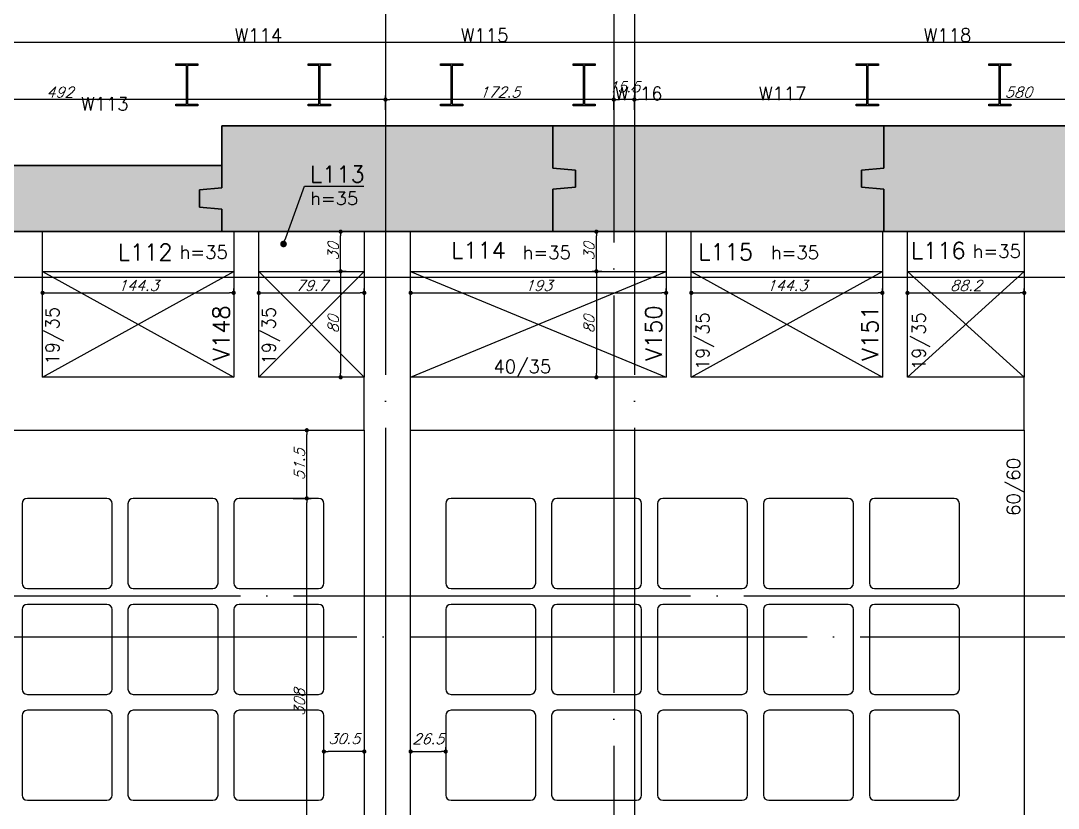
# Model space of a CAD drawing. Extents: x -4172 to 5482, y -2094 to 2406.
# Drawn here: x 1782 to 2566, y 1214 to 1809 of the extents above; entities that cross this region are included whole.
import ezdxf
from ezdxf import colors
from ezdxf.entities.mleader import LeaderData, LeaderLine
from ezdxf.enums import TextEntityAlignment as Align
from ezdxf.math import Vec2, Vec3

# ---------------------------------------------------------------- set-up
doc = ezdxf.new("R2010")
doc.units = 0
doc.header["$LTSCALE"] = 50
doc.header["$MEASUREMENT"] = 0
doc.linetypes.add('EIXO', pattern=[6.8, 6, -0.4, 0, -0.4])
doc.layers.get('0').update_dxf_attribs({"linetype": 'CONTINUOUS'})
doc.layers.get('DEFPOINTS').update_dxf_attribs({"linetype": 'CONTINUOUS'})
for name, color, linetype in [('251', 5, 'CONTINUOUS'), ('F-AUX-RED', 1, 'CONTINUOUS'), ('F-COTAS', 106, 'CONTINUOUS'), ('F-CUBETA', 1, 'CONTINUOUS'), ('F-EIXO', 12, 'EIXO'), ('F-LAJES', 3, 'CONTINUOUS'), ('F-LAJES-DIM', 2, 'CONTINUOUS'), ('F-LAJES-NOME', 4, 'CONTINUOUS'), ('F-PERFIL - W310x52', 4, 'CONTINUOUS'), ('F-PILARES-NOME', 170, 'CONTINUOUS'), ('F-SOLIDO-EST', 252, 'CONTINUOUS'), ('F-TEXTO', 6, 'CONTINUOUS'), ('F-VIGAS', 3, 'CONTINUOUS'), ('F-VIGAS-DIM', 2, 'CONTINUOUS'), ('F-VIGAS-NOME', 4, 'CONTINUOUS'), ('F-VÃO', 1, 'CONTINUOUS')]:
    doc.layers.add(name, color=color, linetype=linetype)
doc.styles.add('CP-TEXT-INCL', font='romans.shx', dxfattribs={"oblique": 20})
doc.styles.add('MCP', font='romans.shx')
doc.styles.add('ROMANS', font='romans.shx')
doc.styles.get("Standard").update_dxf_attribs({"font": 'ROMANS.SHX'})
doc.dimstyles.new('CP-COTAS-50', dxfattribs={"dimscale": 0.64, "dimtxt": 12.5, "dimasz": 5, "dimexe": 5, "dimexo": 5, "dimgap": 2.5, "dimtad": 1, "dimdec": 1, "dimdsep": 46, "dimtxsty": 'CP-TEXT-INCL', "dimblk1": 'DOT', "dimblk2": 'DOT', "dimsah": 1, "dimcen": 9, "dimclrd": 256, "dimclre": 256, "dimclrt": 256, "dimadec": 0, "dimazin": 0, "dimtfac": 1, "dimtdec": 1, "dimtmove": 2, "dimatfit": 3, "dimldrblk": 'DOT', "dimfxl": 0, "dimtolj": 1, "dimarcsym": 0})

# ---------------------------------------------------------------- blocks, each defined once
blk = doc.blocks.new('_VAONER063650636500869008690')
at = {"layer": '251', "color": 1}
for p, q in [((30, 34), (-30, 34)), ((-34, 30), (-34, -30)), ((34, -30), (34, 30)), ((-30, -34), (30, -34))]:
    blk.add_line(p, q, dxfattribs=at)
for centre, start, end in [((-30, 30), 90, 180), ((30, 30), 0, 90), ((-30, -30), 180, 270), ((30, -30), 270, 0)]:
    blk.add_arc(centre, 4, start, end, dxfattribs=at)
blk = doc.blocks.new('*U4')
at = {"layer": 'F-EIXO'}
blk.add_line((0, 0), (7197, 0), dxfattribs=at)
at = {"layer": 'F-TEXTO', "style": 'ROMANS'}
blk.add_attdef('EIXO', text='', height=17.5, dxfattribs=at).set_placement((-28.2072, 0), align=Align.MIDDLE_CENTER)
blk = doc.blocks.new('*U5')
at = {"layer": 'F-EIXO'}
blk.add_line((0, 0), (7285, 0), dxfattribs=at)
at = {"layer": 'F-TEXTO', "style": 'ROMANS'}
blk.add_attdef('EIXO', text='', height=17.5, dxfattribs=at).set_placement((-28.2072, 0), align=Align.MIDDLE_CENTER)
blk = doc.blocks.new('*U42')
at = {"layer": 'F-EIXO'}
blk.add_line((0, 0), (0, -3027.88), dxfattribs=at)
at = {"layer": 'F-TEXTO', "style": 'ROMANS'}
blk.add_attdef('EIXO', text='', height=17.5, rotation=360, dxfattribs=at).set_placement((0, 28.21), align=Align.MIDDLE_CENTER)
blk = doc.blocks.new('*U43')
at = {"layer": 'F-EIXO'}
blk.add_line((0, 0), (0, -3127.88), dxfattribs=at)
at = {"layer": 'F-TEXTO', "style": 'ROMANS'}
blk.add_attdef('EIXO', text='', height=17.5, rotation=360, dxfattribs=at).set_placement((0, 28.21), align=Align.MIDDLE_CENTER)
blk = doc.blocks.new('_DOT')
at = {"color": 0, "linetype": 'ByBlock'}
blk.add_line((-0.5, 0), (-1, 0), dxfattribs=at)
at = {"color": 0, "linetype": 'ByBlock', "const_width": 0.5}
blk.add_lwpolyline([(-0.25, 0, 1), (0.25, 0, 1)], format="xyb", close=True, dxfattribs=at)
blk = doc.blocks.new('*D82')
at = {"layer": 'DEFPOINTS', "color": 0, "linetype": 'Continuous', "transparency": 16777216}
for p in [(3249.5, 1792.61), (3249.5, 1664.5), (-3540, 1430.2)]:
    blk.add_point(p, dxfattribs=at)
at = {"layer": 'F-COTAS', "linetype": 'Continuous', "lineweight": -2, "transparency": 16777216}
for p, q in [((-3540, 1433.4), (-3540, 1795.81)), ((3249.5, 1667.7), (3249.5, 1795.81)), ((-3536.8, 1792.61), (3246.3, 1792.61))]:
    blk.add_line(p, q, dxfattribs=at)
at = {"layer": 'F-COTAS', "linetype": 'Continuous', "lineweight": -2, "transparency": 16777216, "xscale": 3.2, "yscale": 3.2, "zscale": 3.2, "rotation": 180}
blk.add_blockref('_DOT', (-3540, 1792.61), dxfattribs=at)
at = {"layer": 'F-COTAS', "linetype": 'Continuous', "lineweight": -2, "transparency": 16777216, "xscale": 3.2, "yscale": 3.2, "zscale": 3.2}
blk.add_blockref('_DOT', (3249.5, 1792.61), dxfattribs=at)
at = {"layer": 'F-COTAS', "linetype": 'Continuous', "transparency": 16777216, "insert": (-145.25, 1798.21), "char_height": 8, "attachment_point": 5, "style": 'CP-TEXT-INCL'}
blk.add_mtext('\\A1;6789.5', dxfattribs=at)
blk = doc.blocks.new('*D84')
at = {"layer": 'DEFPOINTS', "color": 0, "linetype": 'Continuous', "transparency": 16777216}
for p in [(2245.5, 1749.22), (2245.5, 1738.26), (2825.5, 1727)]:
    blk.add_point(p, dxfattribs=at)
at = {"layer": 'F-COTAS', "linetype": 'Continuous', "lineweight": -2, "transparency": 16777216}
for p, q in [((2245.5, 1741.46), (2245.5, 1752.42)), ((2822.3, 1749.22), (2248.7, 1749.22)), ((2825.5, 1730.2), (2825.5, 1752.42))]:
    blk.add_line(p, q, dxfattribs=at)
at = {"layer": 'F-COTAS', "linetype": 'Continuous', "lineweight": -2, "transparency": 16777216, "xscale": 3.2, "yscale": 3.2, "zscale": 3.2, "rotation": 180}
blk.add_blockref('_DOT', (2245.5, 1749.22), dxfattribs=at)
at = {"layer": 'F-COTAS', "linetype": 'Continuous', "lineweight": -2, "transparency": 16777216, "xscale": 3.2, "yscale": 3.2, "zscale": 3.2}
blk.add_blockref('_DOT', (2825.5, 1749.22), dxfattribs=at)
at = {"layer": 'F-COTAS', "linetype": 'Continuous', "transparency": 16777216, "insert": (2535.5, 1754.82), "char_height": 8, "attachment_point": 5, "style": 'CP-TEXT-INCL'}
blk.add_mtext('\\A1;580', dxfattribs=at)
blk = doc.blocks.new('*D85')
at = {"layer": 'DEFPOINTS', "color": 0, "linetype": 'Continuous', "transparency": 16777216}
for p in [(2230, 1749.22), (2230, 1738.26), (2245.5, 1738.26)]:
    blk.add_point(p, dxfattribs=at)
at = {"layer": 'F-COTAS', "linetype": 'Continuous', "lineweight": -2, "transparency": 16777216}
for p, q in [((2230, 1741.46), (2230, 1752.42)), ((2242.3, 1749.22), (2233.2, 1749.22)), ((2245.5, 1741.46), (2245.5, 1752.42))]:
    blk.add_line(p, q, dxfattribs=at)
at = {"layer": 'F-COTAS', "linetype": 'Continuous', "lineweight": -2, "transparency": 16777216, "xscale": 3.2, "yscale": 3.2, "zscale": 3.2, "rotation": 180}
blk.add_blockref('_DOT', (2230, 1749.22), dxfattribs=at)
at = {"layer": 'F-COTAS', "linetype": 'Continuous', "lineweight": -2, "transparency": 16777216, "xscale": 3.2, "yscale": 3.2, "zscale": 3.2}
blk.add_blockref('_DOT', (2245.5, 1749.22), dxfattribs=at)
at = {"layer": 'F-COTAS', "linetype": 'Continuous', "transparency": 16777216, "insert": (2237.75, 1758.82), "char_height": 8, "attachment_point": 5, "style": 'CP-TEXT-INCL'}
blk.add_mtext('\\A1;15.5', dxfattribs=at)
blk = doc.blocks.new('*D86')
at = {"layer": 'DEFPOINTS', "color": 0, "linetype": 'Continuous', "transparency": 16777216}
for p in [(2057.5, 1749.22), (2057.5, 1738.26), (2230, 1738.26)]:
    blk.add_point(p, dxfattribs=at)
at = {"layer": 'F-COTAS', "linetype": 'Continuous', "lineweight": -2, "transparency": 16777216}
for p, q in [((2057.5, 1741.46), (2057.5, 1752.42)), ((2226.8, 1749.22), (2060.7, 1749.22)), ((2230, 1741.46), (2230, 1752.42))]:
    blk.add_line(p, q, dxfattribs=at)
at = {"layer": 'F-COTAS', "linetype": 'Continuous', "lineweight": -2, "transparency": 16777216, "xscale": 3.2, "yscale": 3.2, "zscale": 3.2, "rotation": 180}
blk.add_blockref('_DOT', (2057.5, 1749.22), dxfattribs=at)
at = {"layer": 'F-COTAS', "linetype": 'Continuous', "lineweight": -2, "transparency": 16777216, "xscale": 3.2, "yscale": 3.2, "zscale": 3.2}
blk.add_blockref('_DOT', (2230, 1749.22), dxfattribs=at)
at = {"layer": 'F-COTAS', "linetype": 'Continuous', "transparency": 16777216, "insert": (2143.75, 1754.82), "char_height": 8, "attachment_point": 5, "style": 'CP-TEXT-INCL'}
blk.add_mtext('\\A1;172.5', dxfattribs=at)
blk = doc.blocks.new('*D87')
at = {"layer": 'DEFPOINTS', "color": 0, "linetype": 'Continuous', "transparency": 16777216}
for p in [(1565.5, 1749.22), (1565.5, 1747.49), (2057.5, 1738.26)]:
    blk.add_point(p, dxfattribs=at)
at = {"layer": 'F-COTAS', "linetype": 'Continuous', "lineweight": -2, "transparency": 16777216}
for p, q in [((1565.5, 1750.69), (1565.5, 1752.42)), ((2054.3, 1749.22), (1568.7, 1749.22)), ((2057.5, 1741.46), (2057.5, 1752.42))]:
    blk.add_line(p, q, dxfattribs=at)
at = {"layer": 'F-COTAS', "linetype": 'Continuous', "lineweight": -2, "transparency": 16777216, "xscale": 3.2, "yscale": 3.2, "zscale": 3.2, "rotation": 180}
blk.add_blockref('_DOT', (1565.5, 1749.22), dxfattribs=at)
at = {"layer": 'F-COTAS', "linetype": 'Continuous', "lineweight": -2, "transparency": 16777216, "xscale": 3.2, "yscale": 3.2, "zscale": 3.2}
blk.add_blockref('_DOT', (2057.5, 1749.22), dxfattribs=at)
at = {"layer": 'F-COTAS', "linetype": 'Continuous', "transparency": 16777216, "insert": (1811.5, 1754.82), "char_height": 8, "attachment_point": 5, "style": 'CP-TEXT-INCL'}
blk.add_mtext('\\A1;492', dxfattribs=at)
blk = doc.blocks.new('*D263')
at = {"layer": 'DEFPOINTS', "color": 0, "linetype": 'Continuous', "transparency": 16777216}
for p in [(1977.36, 1499.5), (1998.06, 1499.5), (1987.85, 1448)]:
    blk.add_point(p, dxfattribs=at)
at = {"layer": 'F-COTAS', "linetype": 'Continuous', "lineweight": -2, "transparency": 16777216}
for p, q in [((1980.56, 1499.5), (2001.26, 1499.5)), ((1998.06, 1451.2), (1998.06, 1496.3)), ((1991.05, 1448), (2001.26, 1448))]:
    blk.add_line(p, q, dxfattribs=at)
at = {"layer": 'F-COTAS', "linetype": 'Continuous', "lineweight": -2, "transparency": 16777216, "xscale": 3.2, "yscale": 3.2, "zscale": 3.2}
for p, rotation in [((1998.06, 1499.5), 90), ((1998.06, 1448), 270)]:
    blk.add_blockref('_DOT', p, dxfattribs=dict(at, rotation=rotation))
at = {"layer": 'F-COTAS', "linetype": 'Continuous', "transparency": 16777216, "insert": (1992.46, 1473.75), "char_height": 8, "attachment_point": 5, "rotation": 90, "style": 'CP-TEXT-INCL'}
blk.add_mtext('\\A1;51.5', dxfattribs=at)
blk = doc.blocks.new('*D268')
at = {"layer": 'DEFPOINTS', "color": 0, "linetype": 'Continuous', "transparency": 16777216}
for p in [(2216.81, 1619.5), (2216.81, 1539.5), (2216.81, 1539.5)]:
    blk.add_point(p, dxfattribs=at)
at = {"layer": 'F-COTAS', "linetype": 'Continuous', "lineweight": -2, "transparency": 16777216}
blk.add_line((2216.81, 1616.3), (2216.81, 1542.7), dxfattribs=at)
at = {"layer": 'F-COTAS', "linetype": 'Continuous', "lineweight": -2, "transparency": 16777216, "xscale": 3.2, "yscale": 3.2, "zscale": 3.2}
for p, rotation in [((2216.81, 1619.5), 90), ((2216.81, 1539.5), 270)]:
    blk.add_blockref('_DOT', p, dxfattribs=dict(at, rotation=rotation))
at = {"layer": 'F-COTAS', "linetype": 'Continuous', "transparency": 16777216, "insert": (2211.21, 1579.5), "char_height": 8, "attachment_point": 5, "rotation": 90, "style": 'CP-TEXT-INCL'}
blk.add_mtext('\\A1;80', dxfattribs=at)
blk = doc.blocks.new('*D269')
at = {"layer": 'DEFPOINTS', "color": 0, "linetype": 'Continuous', "transparency": 16777216}
for p in [(2216.81, 1649.5), (2224.16, 1649.5), (2224.16, 1619.5)]:
    blk.add_point(p, dxfattribs=at)
at = {"layer": 'F-COTAS', "linetype": 'Continuous', "lineweight": -2, "transparency": 16777216}
for p, q in [((2220.96, 1649.5), (2213.61, 1649.5)), ((2216.81, 1622.7), (2216.81, 1646.3)), ((2220.96, 1619.5), (2213.61, 1619.5))]:
    blk.add_line(p, q, dxfattribs=at)
at = {"layer": 'F-COTAS', "linetype": 'Continuous', "lineweight": -2, "transparency": 16777216, "xscale": 3.2, "yscale": 3.2, "zscale": 3.2}
for p, rotation in [((2216.81, 1649.5), 90), ((2216.81, 1619.5), 270)]:
    blk.add_blockref('_DOT', p, dxfattribs=dict(at, rotation=rotation))
at = {"layer": 'F-COTAS', "linetype": 'Continuous', "transparency": 16777216, "insert": (2211.21, 1634.5), "char_height": 8, "attachment_point": 5, "rotation": 90, "style": 'CP-TEXT-INCL'}
blk.add_mtext('\\A1;30', dxfattribs=at)
blk = doc.blocks.new('*D270')
at = {"layer": 'DEFPOINTS', "color": 0, "linetype": 'Continuous', "transparency": 16777216}
for p in [(2023.62, 1619.5), (2023.62, 1539.5), (2023.62, 1539.5)]:
    blk.add_point(p, dxfattribs=at)
at = {"layer": 'F-COTAS', "linetype": 'Continuous', "lineweight": -2, "transparency": 16777216}
blk.add_line((2023.62, 1616.3), (2023.62, 1542.7), dxfattribs=at)
at = {"layer": 'F-COTAS', "linetype": 'Continuous', "lineweight": -2, "transparency": 16777216, "xscale": 3.2, "yscale": 3.2, "zscale": 3.2}
for p, rotation in [((2023.62, 1619.5), 90), ((2023.62, 1539.5), 270)]:
    blk.add_blockref('_DOT', p, dxfattribs=dict(at, rotation=rotation))
at = {"layer": 'F-COTAS', "linetype": 'Continuous', "transparency": 16777216, "insert": (2018.02, 1579.5), "char_height": 8, "attachment_point": 5, "rotation": 90, "style": 'CP-TEXT-INCL'}
blk.add_mtext('\\A1;80', dxfattribs=at)
blk = doc.blocks.new('*D271')
at = {"layer": 'DEFPOINTS', "color": 0, "linetype": 'Continuous', "transparency": 16777216}
for p in [(2023.62, 1649.5), (2030.96, 1649.5), (2030.96, 1619.5)]:
    blk.add_point(p, dxfattribs=at)
at = {"layer": 'F-COTAS', "linetype": 'Continuous', "lineweight": -2, "transparency": 16777216}
for p, q in [((2027.76, 1649.5), (2020.42, 1649.5)), ((2023.62, 1622.7), (2023.62, 1646.3)), ((2027.76, 1619.5), (2020.42, 1619.5))]:
    blk.add_line(p, q, dxfattribs=at)
at = {"layer": 'F-COTAS', "linetype": 'Continuous', "lineweight": -2, "transparency": 16777216, "xscale": 3.2, "yscale": 3.2, "zscale": 3.2}
for p, rotation in [((2023.62, 1649.5), 90), ((2023.62, 1619.5), 270)]:
    blk.add_blockref('_DOT', p, dxfattribs=dict(at, rotation=rotation))
at = {"layer": 'F-COTAS', "linetype": 'Continuous', "transparency": 16777216, "insert": (2018.02, 1634.5), "char_height": 8, "attachment_point": 5, "rotation": 90, "style": 'CP-TEXT-INCL'}
blk.add_mtext('\\A1;30', dxfattribs=at)
blk = doc.blocks.new('*D274')
at = {"layer": 'DEFPOINTS', "color": 0, "linetype": 'Continuous', "transparency": 16777216}
for p in [(2103, 1256.81), (2076.5, 1253.5), (2103, 1253.5)]:
    blk.add_point(p, dxfattribs=at)
at = {"layer": 'F-COTAS', "linetype": 'Continuous', "lineweight": -2, "transparency": 16777216}
for p, q in [((2076.5, 1256.7), (2076.5, 1260.01)), ((2079.7, 1256.81), (2099.8, 1256.81)), ((2103, 1256.7), (2103, 1260.01))]:
    blk.add_line(p, q, dxfattribs=at)
at = {"layer": 'F-COTAS', "linetype": 'Continuous', "lineweight": -2, "transparency": 16777216, "xscale": 3.2, "yscale": 3.2, "zscale": 3.2, "rotation": 180}
blk.add_blockref('_DOT', (2076.5, 1256.81), dxfattribs=at)
at = {"layer": 'F-COTAS', "linetype": 'Continuous', "lineweight": -2, "transparency": 16777216, "xscale": 3.2, "yscale": 3.2, "zscale": 3.2}
blk.add_blockref('_DOT', (2103, 1256.81), dxfattribs=at)
at = {"layer": 'F-COTAS', "linetype": 'Continuous', "transparency": 16777216, "insert": (2089.75, 1266.41), "char_height": 8, "attachment_point": 5, "style": 'CP-TEXT-INCL'}
blk.add_mtext('\\A1;26.5', dxfattribs=at)
blk = doc.blocks.new('*D275')
at = {"layer": 'DEFPOINTS', "color": 0, "linetype": 'Continuous', "transparency": 16777216}
for p in [(2011, 1256.81), (2011, 1256.81), (2041.5, 1256.81)]:
    blk.add_point(p, dxfattribs=at)
at = {"layer": 'F-COTAS', "linetype": 'Continuous', "lineweight": -2, "transparency": 16777216}
blk.add_line((2038.3, 1256.81), (2014.2, 1256.81), dxfattribs=at)
at = {"layer": 'F-COTAS', "linetype": 'Continuous', "lineweight": -2, "transparency": 16777216, "xscale": 3.2, "yscale": 3.2, "zscale": 3.2, "rotation": 180}
blk.add_blockref('_DOT', (2011, 1256.81), dxfattribs=at)
at = {"layer": 'F-COTAS', "linetype": 'Continuous', "lineweight": -2, "transparency": 16777216, "xscale": 3.2, "yscale": 3.2, "zscale": 3.2}
blk.add_blockref('_DOT', (2041.5, 1256.81), dxfattribs=at)
at = {"layer": 'F-COTAS', "linetype": 'Continuous', "transparency": 16777216, "insert": (2026.25, 1266.54), "char_height": 8, "attachment_point": 5, "style": 'CP-TEXT-INCL'}
blk.add_mtext('\\A1;30.5', dxfattribs=at)
blk = doc.blocks.new('*D280')
at = {"layer": 'DEFPOINTS', "color": 0, "linetype": 'Continuous', "transparency": 16777216}
for p in [(1984.56, 1448), (1998.06, 1448), (1984.56, 1140)]:
    blk.add_point(p, dxfattribs=at)
at = {"layer": 'F-COTAS', "linetype": 'Continuous', "lineweight": -2, "transparency": 16777216}
for p, q in [((1987.76, 1448), (2001.26, 1448)), ((1998.06, 1143.2), (1998.06, 1444.8)), ((1987.76, 1140), (2001.26, 1140))]:
    blk.add_line(p, q, dxfattribs=at)
at = {"layer": 'F-COTAS', "linetype": 'Continuous', "lineweight": -2, "transparency": 16777216, "xscale": 3.2, "yscale": 3.2, "zscale": 3.2}
for p, rotation in [((1998.06, 1448), 90), ((1998.06, 1140), 270)]:
    blk.add_blockref('_DOT', p, dxfattribs=dict(at, rotation=rotation))
at = {"layer": 'F-COTAS', "linetype": 'Continuous', "transparency": 16777216, "insert": (1992.46, 1294), "char_height": 8, "attachment_point": 5, "rotation": 90, "style": 'CP-TEXT-INCL'}
blk.add_mtext('\\A1;308', dxfattribs=at)
blk = doc.blocks.new('*D288')
at = {"layer": 'DEFPOINTS', "color": 0, "linetype": 'Continuous', "transparency": 16777216}
for p in [(1942.83, 1603.24), (1942.83, 1599.22), (1798.5, 1594.5)]:
    blk.add_point(p, dxfattribs=at)
at = {"layer": 'F-COTAS', "linetype": 'Continuous', "lineweight": -2, "transparency": 16777216}
for p, q in [((1798.5, 1597.7), (1798.5, 1606.44)), ((1801.7, 1603.24), (1939.63, 1603.24)), ((1942.83, 1602.42), (1942.83, 1606.44))]:
    blk.add_line(p, q, dxfattribs=at)
at = {"layer": 'F-COTAS', "linetype": 'Continuous', "lineweight": -2, "transparency": 16777216, "xscale": 3.2, "yscale": 3.2, "zscale": 3.2, "rotation": 180}
blk.add_blockref('_DOT', (1798.5, 1603.24), dxfattribs=at)
at = {"layer": 'F-COTAS', "linetype": 'Continuous', "lineweight": -2, "transparency": 16777216, "xscale": 3.2, "yscale": 3.2, "zscale": 3.2}
blk.add_blockref('_DOT', (1942.83, 1603.24), dxfattribs=at)
at = {"layer": 'F-COTAS', "linetype": 'Continuous', "transparency": 16777216, "insert": (1870.66, 1608.84), "char_height": 8, "attachment_point": 5, "style": 'CP-TEXT-INCL'}
blk.add_mtext('\\A1;144.3', dxfattribs=at)
blk = doc.blocks.new('*D289')
at = {"layer": 'DEFPOINTS', "color": 0, "linetype": 'Continuous', "transparency": 16777216}
for p in [(2041.5, 1603.24), (2041.5, 1599.22), (1961.83, 1594.5)]:
    blk.add_point(p, dxfattribs=at)
at = {"layer": 'F-COTAS', "linetype": 'Continuous', "lineweight": -2, "transparency": 16777216}
for p, q in [((1961.83, 1597.7), (1961.83, 1606.44)), ((1965.03, 1603.24), (2038.3, 1603.24)), ((2041.5, 1602.42), (2041.5, 1606.44))]:
    blk.add_line(p, q, dxfattribs=at)
at = {"layer": 'F-COTAS', "linetype": 'Continuous', "lineweight": -2, "transparency": 16777216, "xscale": 3.2, "yscale": 3.2, "zscale": 3.2, "rotation": 180}
blk.add_blockref('_DOT', (1961.83, 1603.24), dxfattribs=at)
at = {"layer": 'F-COTAS', "linetype": 'Continuous', "lineweight": -2, "transparency": 16777216, "xscale": 3.2, "yscale": 3.2, "zscale": 3.2}
blk.add_blockref('_DOT', (2041.5, 1603.24), dxfattribs=at)
at = {"layer": 'F-COTAS', "linetype": 'Continuous', "transparency": 16777216, "insert": (2001.66, 1608.84), "char_height": 8, "attachment_point": 5, "style": 'CP-TEXT-INCL'}
blk.add_mtext('\\A1;79.7', dxfattribs=at)
blk = doc.blocks.new('*D290')
at = {"layer": 'DEFPOINTS', "color": 0, "linetype": 'Continuous', "transparency": 16777216}
for p in [(2269.49, 1603.24), (2269.49, 1599.22), (2076.5, 1594.5)]:
    blk.add_point(p, dxfattribs=at)
at = {"layer": 'F-COTAS', "linetype": 'Continuous', "lineweight": -2, "transparency": 16777216}
for p, q in [((2076.5, 1597.7), (2076.5, 1606.44)), ((2079.7, 1603.24), (2266.29, 1603.24)), ((2269.49, 1602.42), (2269.49, 1606.44))]:
    blk.add_line(p, q, dxfattribs=at)
at = {"layer": 'F-COTAS', "linetype": 'Continuous', "lineweight": -2, "transparency": 16777216, "xscale": 3.2, "yscale": 3.2, "zscale": 3.2, "rotation": 180}
blk.add_blockref('_DOT', (2076.5, 1603.24), dxfattribs=at)
at = {"layer": 'F-COTAS', "linetype": 'Continuous', "lineweight": -2, "transparency": 16777216, "xscale": 3.2, "yscale": 3.2, "zscale": 3.2}
blk.add_blockref('_DOT', (2269.49, 1603.24), dxfattribs=at)
at = {"layer": 'F-COTAS', "linetype": 'Continuous', "transparency": 16777216, "insert": (2173, 1608.84), "char_height": 8, "attachment_point": 5, "style": 'CP-TEXT-INCL'}
blk.add_mtext('\\A1;193', dxfattribs=at)
blk = doc.blocks.new('*D291')
at = {"layer": 'DEFPOINTS', "color": 0, "linetype": 'Continuous', "transparency": 16777216}
for p in [(2432.82, 1603.24), (2432.82, 1599.22), (2288.49, 1594.5)]:
    blk.add_point(p, dxfattribs=at)
at = {"layer": 'F-COTAS', "linetype": 'Continuous', "lineweight": -2, "transparency": 16777216}
for p, q in [((2288.49, 1597.7), (2288.49, 1606.44)), ((2291.69, 1603.24), (2429.62, 1603.24)), ((2432.82, 1602.42), (2432.82, 1606.44))]:
    blk.add_line(p, q, dxfattribs=at)
at = {"layer": 'F-COTAS', "linetype": 'Continuous', "lineweight": -2, "transparency": 16777216, "xscale": 3.2, "yscale": 3.2, "zscale": 3.2, "rotation": 180}
blk.add_blockref('_DOT', (2288.49, 1603.24), dxfattribs=at)
at = {"layer": 'F-COTAS', "linetype": 'Continuous', "lineweight": -2, "transparency": 16777216, "xscale": 3.2, "yscale": 3.2, "zscale": 3.2}
blk.add_blockref('_DOT', (2432.82, 1603.24), dxfattribs=at)
at = {"layer": 'F-COTAS', "linetype": 'Continuous', "transparency": 16777216, "insert": (2360.66, 1608.84), "char_height": 8, "attachment_point": 5, "style": 'CP-TEXT-INCL'}
blk.add_mtext('\\A1;144.3', dxfattribs=at)
blk = doc.blocks.new('*D292')
at = {"layer": 'DEFPOINTS', "color": 0, "linetype": 'Continuous', "transparency": 16777216}
for p in [(2540, 1603.24), (2540, 1599.22), (2451.82, 1594.5)]:
    blk.add_point(p, dxfattribs=at)
at = {"layer": 'F-COTAS', "linetype": 'Continuous', "lineweight": -2, "transparency": 16777216}
for p, q in [((2451.82, 1597.7), (2451.82, 1606.44)), ((2455.02, 1603.24), (2536.8, 1603.24)), ((2540, 1602.42), (2540, 1606.44))]:
    blk.add_line(p, q, dxfattribs=at)
at = {"layer": 'F-COTAS', "linetype": 'Continuous', "lineweight": -2, "transparency": 16777216, "xscale": 3.2, "yscale": 3.2, "zscale": 3.2, "rotation": 180}
blk.add_blockref('_DOT', (2451.82, 1603.24), dxfattribs=at)
at = {"layer": 'F-COTAS', "linetype": 'Continuous', "lineweight": -2, "transparency": 16777216, "xscale": 3.2, "yscale": 3.2, "zscale": 3.2}
blk.add_blockref('_DOT', (2540, 1603.24), dxfattribs=at)
at = {"layer": 'F-COTAS', "linetype": 'Continuous', "transparency": 16777216, "insert": (2495.91, 1608.84), "char_height": 8, "attachment_point": 5, "style": 'CP-TEXT-INCL'}
blk.add_mtext('\\A1;88.2', dxfattribs=at)
blk = doc.blocks.new('A$C44D756D9')
at = {"layer": 'F-PERFIL - W310x52'}
for points in [[(5224.15, 286.8), (5240.85, 286.8), (5240.85, 285.48), (5232.88, 285.48), (5232.88, 256.32), (5240.85, 256.32), (5240.85, 255), (5224.15, 255), (5224.15, 256.32), (5232.12, 256.32), (5232.12, 285.48), (5224.15, 285.48)], [(5340.85, 255), (5324.15, 255), (5324.15, 256.32), (5332.12, 256.32), (5332.12, 285.48), (5324.15, 285.48), (5324.15, 286.8), (5340.85, 286.8), (5340.85, 285.48), (5332.88, 285.48), (5332.88, 256.32), (5340.85, 256.32)], [(5424.15, 255), (5424.15, 256.32), (5432.12, 256.32), (5432.12, 285.48), (5424.15, 285.48), (5424.15, 286.8), (5440.85, 286.8), (5440.85, 285.48), (5432.88, 285.48), (5432.88, 256.32), (5440.85, 256.32), (5440.85, 255)], [(5540.85, 286.8), (5540.85, 285.48), (5532.88, 285.48), (5532.88, 256.32), (5540.85, 256.32), (5540.85, 255), (5524.15, 255), (5524.15, 256.32), (5532.12, 256.32), (5532.12, 285.48), (5524.15, 285.48), (5524.15, 286.8)], [(5754.85, 286.8), (5754.85, 285.48), (5746.88, 285.48), (5746.88, 256.32), (5754.85, 256.32), (5754.85, 255), (5738.15, 255), (5738.15, 256.32), (5746.12, 256.32), (5746.12, 285.48), (5738.15, 285.48), (5738.15, 286.8)], [(5838.15, 255), (5838.15, 256.32), (5846.12, 256.32), (5846.12, 285.48), (5838.15, 285.48), (5838.15, 286.8), (5854.85, 286.8), (5854.85, 285.48), (5846.88, 285.48), (5846.88, 256.32), (5854.85, 256.32), (5854.85, 255)]]:
    blk.add_lwpolyline(points, close=True, dxfattribs=at)
at = {"layer": 'F-PILARES-NOME'}
for s, p in [('W114', (5268.51, 303.4)), ('W115', (5439.36, 303.4)), ('W118', (5789.03, 303.4)), ('W116', (5555.81, 259.27)), ('W117', (5664.53, 259.27)), ('W113', (5152.44, 251.46))]:
    blk.add_text(s, height=10, dxfattribs=at).set_placement(p)

msp = doc.modelspace()

# ---------------------------------------------------------------- hatches: boundary and pattern name
at = {"layer": 'F-SOLIDO-EST'}
h = msp.add_hatch(color=256, dxfattribs=at)
h.dxf.hatch_style = 1
h.paths.add_polyline_path([(2184, 1681.5), (2201, 1683), (2201, 1696), (2184, 1697.5), (2184, 1729.5), (1934, 1729.5), (1934, 1682.5), (1917, 1681), (1917, 1668), (1934, 1666.5), (1934, 1649.5), (2184, 1649.5)])
h = msp.add_hatch(color=256, dxfattribs=at)
h.dxf.hatch_style = 1
h.paths.add_polyline_path([(2417, 1696), (2434, 1697.5), (2434, 1729.5), (2184, 1729.5), (2184, 1697.5), (2201, 1696), (2201, 1683), (2184, 1681.5), (2184, 1649.5), (2434, 1649.5), (2434, 1681.5), (2417, 1683)])
h = msp.add_hatch(color=256, dxfattribs=at)
h.dxf.hatch_style = 1
h.paths.add_polyline_path([(2695, 1729.5), (2434, 1729.5), (2434, 1697.5), (2417, 1696), (2417, 1683), (2434, 1681.5), (2434, 1649.5), (2695, 1649.5), (2695, 1666.5), (2712, 1668), (2712, 1681), (2695, 1682.5), (2695, 1699.5)])
h = msp.add_hatch(color=256, dxfattribs=at)
h.dxf.hatch_style = 1
h.paths.add_polyline_path([(1917, 1681), (1934, 1682.5), (1934, 1699.5), (1666, 1699.5), (1666, 1682.5), (1683, 1681), (1683, 1668), (1666, 1666.5), (1666, 1649.5), (1934, 1649.5), (1934, 1666.5), (1917, 1668)])

# ---------------------------------------------------------------- linework, layer by layer
at = {"layer": 'F-EIXO'}
msp.add_line((-3621.135, 1615), (3550.572, 1615), dxfattribs=at)
at = {"layer": 'F-LAJES'}
for p, q in [((1798.39, 1619.5), (1942.827, 1619.5)), ((1961.827, 1619.5), (2041.5, 1619.5)), ((2076.5, 1619.5), (2269.49, 1619.5)), ((2288.49, 1619.5), (2432.822, 1619.5)), ((2451.822, 1619.5), (2540, 1619.5))]:
    msp.add_line(p, q, dxfattribs=at)
at = {"layer": 'F-VIGAS'}
for p, q in [((2184, 1729.5), (1934, 1729.5)), ((1934, 1729.5), (1934, 1682.5)), ((1934, 1682.5), (1934, 1729.5)), ((1934, 1729.5), (2184, 1729.5)), ((2184, 1697.5), (2184, 1729.5)), ((2184, 1729.5), (2184, 1697.5)), ((2434, 1729.5), (2184, 1729.5)), ((2184, 1729.5), (2184, 1697.5)), ((2184, 1697.5), (2184, 1729.5)), ((2184, 1729.5), (2434, 1729.5)), ((2695, 1729.5), (2434, 1729.5)), ((2434, 1729.5), (2434, 1697.5)), ((2434, 1697.5), (2434, 1729.5)), ((2434, 1729.5), (2695, 1729.5)), ((2434, 1697.5), (2434, 1729.5)), ((2434, 1729.5), (2434, 1697.5)), ((1934, 1699.5), (1666, 1699.5)), ((1666, 1699.5), (1934, 1699.5)), ((1934, 1682.5), (1934, 1699.5)), ((1934, 1699.5), (1934, 1682.5)), ((2201, 1696), (2184, 1697.5)), ((2184, 1697.5), (2201, 1696)), ((2184, 1697.5), (2201, 1696)), ((2201, 1696), (2184, 1697.5)), ((2201, 1683), (2201, 1696)), ((2201, 1696), (2201, 1683)), ((2201, 1696), (2201, 1683)), ((2201, 1683), (2201, 1696)), ((2434, 1697.5), (2417, 1696)), ((2417, 1696), (2434, 1697.5)), ((2417, 1696), (2434, 1697.5)), ((2434, 1697.5), (2417, 1696)), ((2417, 1696), (2417, 1683)), ((2417, 1683), (2417, 1696)), ((2417, 1683), (2417, 1696)), ((2417, 1696), (2417, 1683)), ((1934, 1682.5), (1917, 1681)), ((1917, 1681), (1934, 1682.5)), ((1917, 1681), (1934, 1682.5)), ((1934, 1682.5), (1917, 1681)), ((1917, 1681), (1917, 1668)), ((1917, 1668), (1917, 1681)), ((1917, 1668), (1917, 1681)), ((1917, 1681), (1917, 1668)), ((2184, 1681.5), (2201, 1683)), ((2201, 1683), (2184, 1681.5)), ((2201, 1683), (2184, 1681.5)), ((2184, 1681.5), (2201, 1683)), ((2184, 1649.5), (2184, 1681.5)), ((2184, 1681.5), (2184, 1649.5)), ((2184, 1681.5), (2184, 1649.5)), ((2184, 1649.5), (2184, 1681.5)), ((2417, 1683), (2434, 1681.5)), ((2434, 1681.5), (2417, 1683)), ((2434, 1681.5), (2417, 1683)), ((2417, 1683), (2434, 1681.5)), ((2434, 1681.5), (2434, 1649.5)), ((2434, 1649.5), (2434, 1681.5)), ((2434, 1649.5), (2434, 1681.5)), ((2434, 1681.5), (2434, 1649.5)), ((1917, 1668), (1934, 1666.5)), ((1934, 1666.5), (1917, 1668)), ((1934, 1666.5), (1917, 1668)), ((1917, 1668), (1934, 1666.5)), ((1934, 1666.5), (1934, 1649.5)), ((1934, 1649.5), (1934, 1666.5)), ((1934, 1649.5), (1934, 1666.5)), ((1934, 1666.5), (1934, 1649.5)), ((1666, 1649.5), (1934, 1649.5)), ((1934, 1649.5), (1666, 1649.5)), ((1934, 1649.5), (2184, 1649.5)), ((2184, 1649.5), (1934, 1649.5)), ((2184, 1649.5), (2434, 1649.5)), ((2434, 1649.5), (2184, 1649.5)), ((2434, 1649.5), (2695, 1649.5)), ((2695, 1649.5), (2434, 1649.5))]:
    msp.add_line(p, q, dxfattribs=at)
for points in [[(1798.39, 1539.5), (1798.39, 1649.5)], [(1942.827, 1649.5), (1942.827, 1539.5)], [(1961.827, 1539.5), (1961.827, 1649.5)], [(2041.5, 1649.5), (2041.5, 1539.5)], [(2076.5, 1539.5), (2076.5, 1649.5)], [(2269.49, 1649.5), (2269.49, 1539.5)], [(2288.49, 1539.5), (2288.49, 1649.5)], [(2432.822, 1649.5), (2432.822, 1539.5)], [(2451.822, 1539.5), (2451.822, 1649.5)], [(2540, 1649.5), (2540, 1539.5)], [(1942.827, 1539.5), (1798.39, 1539.5)], [(2041.5, 1539.5), (1961.827, 1539.5)], [(2041.5, 1499.5), (2041.5, 1539.5)], [(2269.49, 1539.5), (2076.5, 1539.5)], [(2076.5, 1499.5), (2076.5, 1539.5)], [(2432.822, 1539.5), (2288.49, 1539.5)], [(2540, 1539.5), (2451.822, 1539.5)], [(2540, 1499.5), (2540, 1539.5)], [(1625.663, 1499.5), (1788.89, 1499.5)], [(1788.89, 1499.5), (1952.327, 1499.5)], [(1952.327, 1499.5), (2041.5, 1499.5)], [(2041.5, 1499.5), (2041.5, 1007.5)], [(2076.5, 1499.5), (2278.99, 1499.5)], [(2076.5, 1007.5), (2076.5, 1499.5)], [(2278.99, 1499.5), (2442.322, 1499.5)], [(2442.322, 1499.5), (2540, 1499.5)], [(2540, 1499.5), (2540, 803.5)]]:
    msp.add_lwpolyline(points, dxfattribs=at)
at = {"layer": 'F-VÃO'}
for p, q in [((1798.39, 1539.5), (1942.827, 1619.5)), ((1798.39, 1619.5), (1942.827, 1539.5)), ((1961.827, 1539.5), (2041.5, 1619.5)), ((1961.827, 1619.5), (2041.5, 1539.5)), ((2076.5, 1539.5), (2269.49, 1619.5)), ((2076.5, 1619.5), (2269.49, 1539.5)), ((2288.49, 1539.5), (2432.822, 1619.5)), ((2288.49, 1619.5), (2432.822, 1539.5)), ((2451.822, 1539.5), (2540, 1619.5)), ((2451.822, 1619.5), (2540, 1539.5))]:
    msp.add_line(p, q, dxfattribs=at)

# ---------------------------------------------------------------- block references
at = {"layer": 'F-CUBETA'}
for p in [(1817, 1414), (1897, 1414), (1977, 1414), (2137, 1414), (2217, 1414), (2297, 1414), (2377, 1414), (2457, 1414), (1817, 1334), (1897, 1334), (1977, 1334), (2137, 1334), (2217, 1334), (2297, 1334), (2377, 1334), (2457, 1334), (1817, 1254), (1897, 1254), (1977, 1254), (2137, 1254), (2217, 1254), (2297, 1254), (2377, 1254), (2457, 1254)]:
    msp.add_blockref('_VAONER063650636500869008690', p, dxfattribs=at)
at = {"layer": 'F-EIXO', "linetype": 'Continuous'}
for name, p in [('*U43', (2230, 1941.357)), ('*U42', (2057.5, 1841.357)), ('*U42', (2245.5, 1841.357)), ('*U4', (-3705.761, 1615)), ('*U5', (-3793.715, 1374.5)), ('*U4', (-3705.761, 1343.5))]:
    msp.add_blockref(name, p, dxfattribs=at)
at = {"layer": 'F-PERFIL - W310x52'}
msp.add_blockref('A$C44D756D9', (-3325, 1489.5), dxfattribs=at)

# ---------------------------------------------------------------- texts
at = {"layer": 'F-LAJES-DIM', "linetype": 'Continuous', "style": 'MCP'}
for p in [(2000.577, 1669.672), (1901.975, 1629.046), (2161.12, 1628.822), (2348.585, 1628.718), (2501.073, 1629.784)]:
    msp.add_text('h=35', height=10, dxfattribs=at).set_placement(p)
at = {"layer": 'F-LAJES-NOME', "linetype": 'Continuous', "style": 'MCP'}
for s, p in [('L113', (2000.577, 1686.672)), ('L112', (1855.417, 1627.693)), ('L114', (2107.12, 1629.137)), ('L115', (2293.91, 1627.979)), ('L116', (2454.473, 1629.011))]:
    msp.add_text(s, height=12.5, dxfattribs=at).set_placement(p)
at = {"layer": 'F-VIGAS-DIM', "linetype": 'Continuous', "style": 'MCP'}
for s, p in [('19/35', (1810.89, 1549.039)), ('19/35', (1974.327, 1549.039)), ('19/35', (2302.095, 1544.869)), ('19/35', (2465.427, 1544.869)), ('60/60', (2536.875, 1434.847))]:
    msp.add_text(s, height=10, rotation=90, dxfattribs=at).set_placement(p)
msp.add_text('40/35', height=10, dxfattribs=at).set_placement((2139, 1542.625))
at = {"layer": 'F-VIGAS-NOME', "linetype": 'Continuous', "style": 'MCP'}
for s, p in [('V148', (1939.702, 1552)), ('V150', (2266.365, 1552)), ('V151', (2429.697, 1552))]:
    msp.add_text(s, height=12.5, rotation=90, dxfattribs=at).set_placement(p)

# ---------------------------------------------------------------- dimensions: what is measured, and where the dimension line sits
at = {"layer": 'F-COTAS', "linetype": 'Continuous'}
for base, p1, p2, picture, middle in [((3249.5, 1792.612), (-3540, 1430.201), (3249.5, 1664.5), '*D82', (-145.25, 1798.212)), ((2230, 1749.22), (2245.5, 1738.261), (2230, 1738.261), '*D85', (2237.75, 1758.82)), ((1565.5, 1749.22), (2057.5, 1738.261), (1565.5, 1747.488), '*D87', (1811.5, 1754.82)), ((2057.5, 1749.22), (2230, 1738.261), (2057.5, 1738.261), '*D86', (2143.75, 1754.82)), ((2245.5, 1749.22), (2825.5, 1727.004), (2245.5, 1738.261), '*D84', (2535.5, 1754.82))]:
    dim = msp.add_linear_dim(base=base, p1=p1, p2=p2, dimstyle='CP-COTAS-50', dxfattribs=at)
    dim.commit()
    dim.dimension.update_dxf_attribs({"geometry": picture, "text_midpoint": middle})
for base, p1, p2, picture, middle in [((2023.618, 1649.5), (2030.963, 1619.5), (2030.963, 1649.5), '*D271', (2018.018, 1634.5)), ((2216.813, 1649.5), (2224.158, 1619.5), (2224.158, 1649.5), '*D269', (2211.213, 1634.5)), ((2023.618, 1539.5), (2023.618, 1619.5), (2023.618, 1539.5), '*D270', (2018.018, 1579.5)), ((2216.813, 1539.5), (2216.813, 1619.5), (2216.813, 1539.5), '*D268', (2211.213, 1579.5)), ((1998.056, 1499.5), (1987.848, 1448), (1977.362, 1499.5), '*D263', (1992.456, 1473.75)), ((1998.056, 1448), (1984.563, 1140), (1984.563, 1448), '*D280', (1992.456, 1294))]:
    dim = msp.add_linear_dim(base=base, p1=p1, p2=p2, angle=90, dimstyle='CP-COTAS-50', override={"dimfxl": 7.5}, dxfattribs=at)
    dim.commit()
    dim.dimension.update_dxf_attribs({"geometry": picture, "text_midpoint": middle})
for base, p1, p2, picture, middle in [((1942.827, 1603.244), (1798.495, 1594.5), (1942.827, 1599.22), '*D288', (1870.661, 1608.844)), ((2041.5, 1603.244), (1961.827, 1594.5), (2041.5, 1599.22), '*D289', (2001.663, 1608.844)), ((2269.49, 1603.244), (2076.5, 1594.5), (2269.49, 1599.22), '*D290', (2172.995, 1608.844)), ((2432.822, 1603.244), (2288.49, 1594.5), (2432.822, 1599.22), '*D291', (2360.656, 1608.844)), ((2540, 1603.244), (2451.822, 1594.5), (2540, 1599.22), '*D292', (2495.911, 1608.844)), ((2103, 1256.81), (2076.5, 1253.5), (2103, 1253.5), '*D274', (2089.75, 1266.41))]:
    dim = msp.add_linear_dim(base=base, p1=p1, p2=p2, dimstyle='CP-COTAS-50', override={"dimfxl": 7.5}, dxfattribs=at)
    dim.commit()
    dim.dimension.update_dxf_attribs({"geometry": picture, "text_midpoint": middle})
dim = msp.add_linear_dim(base=(2011, 1256.81), p1=(2041.5, 1256.81), p2=(2011, 1256.81), dimstyle='CP-COTAS-50', override={"dimfxl": 7.5}, dxfattribs=at)
dim.commit()
dim.dimension.update_dxf_attribs({"geometry": '*D275', "text_midpoint": (2026.25, 1266.544), "dimtype": 160})

# ---------------------------------------------------------------- leaders
at = {"layer": 'F-AUX-RED', "linetype": 'Continuous'}
ml = msp.add_multileader_mtext('Standard', dxfattribs=at)
ml.set_content('', color=256)
ml.set_leader_properties()
ml.set_arrow_properties(name='DOT')
ml.build(insert=Vec2(0, 0))
ml.multileader.update_dxf_attribs({"text_right_attachment_type": 6, "dogleg_length": 0.36, "arrow_head_size": 5})
ctx = ml.context
ctx.base_point, ctx.char_height, ctx.arrow_head_size, ctx.landing_gap_size, ctx.plane_origin = Vec3(2041.119, 1683.957), 0.18, 5, 0.09, Vec3(1980.491, 1640.18)
ctx.right_attachment = 6
notes = []
notes.append((ctx, [(0, (1, 1, 0), (1996.362, 1683.957), (1, 0), 44.757, [(0, [(1980.491, 1640.18)], 0, [])])]))
ctx.mtext.insert, ctx.mtext.flow_direction = Vec3(2041.209, 1684.047), 5
for ctx, leaders in notes:
    for number, flags, end, landing, length, lines in leaders:
        leader = LeaderData()
        leader.index, (leader.has_last_leader_line, leader.has_dogleg_vector, leader.attachment_direction) = number, flags
        leader.last_leader_point, leader.dogleg_vector, leader.dogleg_length = Vec3(end), Vec3(landing), length
        for number, points, colour, breaks in lines:
            line = LeaderLine()
            line.index, line.vertices, line.color, line.breaks = number, Vec3.list(points), colors.encode_raw_color(colour), breaks
            leader.lines.append(line)
        ctx.leaders.append(leader)

doc.saveas('drawing.dxf')
